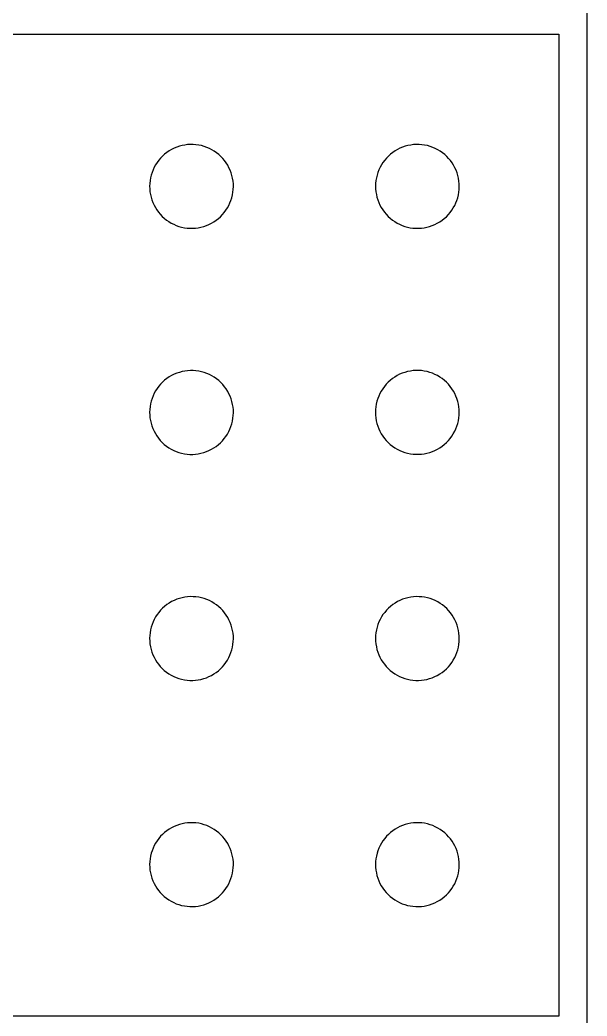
# Model space of a CAD drawing. Extents: x -75 to 75, y -42 to 42.
# Drawn here: x 65.3 to 75.34, y -5.03 to 12.59 of the extents above; entities that cross this region are included whole.
import ezdxf

# ---------------------------------------------------------------- set-up
doc = ezdxf.new("R2010")
doc.units = 0
doc.header["$MEASUREMENT"] = 0
doc.layers.get('0').update_dxf_attribs({"linetype": 'CONTINUOUS'})

msp = doc.modelspace()

# ---------------------------------------------------------------- linework, layer by layer
for p, q in [((75.344, -41.282), (75.344, 30.718)), ((53.844, 12.343), (74.844, 12.343)), ((74.844, 12.343), (74.844, -5.032)), ((67.903, 10.247), (67.864, 10.216)), ((67.944, 10.275), (67.903, 10.247)), ((67.987, 10.3), (67.944, 10.275)), ((68.031, 10.322), (67.987, 10.3)), ((68.077, 10.341), (68.031, 10.322)), ((68.124, 10.357), (68.077, 10.341)), ((68.172, 10.37), (68.124, 10.357)), ((68.22, 10.379), (68.172, 10.37)), ((68.27, 10.386), (68.22, 10.379)), ((68.319, 10.389), (68.27, 10.386)), ((68.369, 10.388), (68.319, 10.389)), ((68.418, 10.385), (68.369, 10.388)), ((68.467, 10.378), (68.418, 10.385)), ((68.516, 10.368), (68.467, 10.378)), ((68.563, 10.354), (68.516, 10.368)), ((68.61, 10.338), (68.563, 10.354)), ((68.656, 10.318), (68.61, 10.338)), ((68.7, 10.295), (68.656, 10.318)), ((68.742, 10.27), (68.7, 10.295)), ((68.783, 10.242), (68.742, 10.27)), ((68.822, 10.211), (68.783, 10.242)), ((71.903, 10.247), (71.864, 10.216)), ((71.944, 10.275), (71.903, 10.247)), ((71.987, 10.3), (71.944, 10.275)), ((72.031, 10.322), (71.987, 10.3)), ((72.077, 10.341), (72.031, 10.322)), ((72.124, 10.357), (72.077, 10.341)), ((72.172, 10.37), (72.124, 10.357)), ((72.22, 10.379), (72.172, 10.37)), ((72.27, 10.386), (72.22, 10.379)), ((72.319, 10.389), (72.27, 10.386)), ((72.369, 10.388), (72.319, 10.389)), ((72.418, 10.385), (72.369, 10.388)), ((72.467, 10.378), (72.418, 10.385)), ((72.516, 10.368), (72.467, 10.378)), ((72.563, 10.354), (72.516, 10.368)), ((72.61, 10.338), (72.563, 10.354)), ((72.656, 10.318), (72.61, 10.338)), ((72.7, 10.295), (72.656, 10.318)), ((72.742, 10.27), (72.7, 10.295)), ((72.783, 10.242), (72.742, 10.27)), ((72.822, 10.211), (72.783, 10.242)), ((67.73, 10.071), (67.703, 10.029)), ((67.76, 10.11), (67.73, 10.071)), ((67.792, 10.148), (67.76, 10.11)), ((67.827, 10.183), (67.792, 10.148)), ((67.864, 10.216), (67.827, 10.183)), ((68.858, 10.177), (68.822, 10.211)), ((68.892, 10.141), (68.858, 10.177)), ((68.924, 10.103), (68.892, 10.141)), ((68.953, 10.063), (68.924, 10.103)), ((68.98, 10.021), (68.953, 10.063)), ((71.73, 10.071), (71.703, 10.029)), ((71.76, 10.11), (71.73, 10.071)), ((71.792, 10.148), (71.76, 10.11)), ((71.827, 10.183), (71.792, 10.148)), ((71.864, 10.216), (71.827, 10.183)), ((72.858, 10.177), (72.822, 10.211)), ((72.892, 10.141), (72.858, 10.177)), ((72.924, 10.103), (72.892, 10.141)), ((72.953, 10.063), (72.924, 10.103)), ((72.98, 10.021), (72.953, 10.063)), ((67.64, 9.894), (67.625, 9.847)), ((67.658, 9.941), (67.64, 9.894)), ((67.679, 9.986), (67.658, 9.941)), ((67.703, 10.029), (67.679, 9.986)), ((69.003, 9.978), (68.98, 10.021)), ((69.024, 9.933), (69.003, 9.978)), ((69.041, 9.886), (69.024, 9.933)), ((69.056, 9.839), (69.041, 9.886)), ((71.64, 9.894), (71.625, 9.847)), ((71.658, 9.941), (71.64, 9.894)), ((71.679, 9.986), (71.658, 9.941)), ((71.703, 10.029), (71.679, 9.986)), ((73.003, 9.978), (72.98, 10.021)), ((73.024, 9.933), (73.003, 9.978)), ((73.041, 9.886), (73.024, 9.933)), ((73.056, 9.839), (73.041, 9.886)), ((67.6, 9.701), (67.598, 9.651)), ((67.605, 9.75), (67.6, 9.701)), ((67.613, 9.799), (67.605, 9.75)), ((67.625, 9.847), (67.613, 9.799)), ((69.067, 9.791), (69.056, 9.839)), ((69.075, 9.742), (69.067, 9.791)), ((69.08, 9.692), (69.075, 9.742)), ((71.6, 9.701), (71.598, 9.651)), ((71.605, 9.75), (71.6, 9.701)), ((71.613, 9.799), (71.605, 9.75)), ((71.625, 9.847), (71.613, 9.799)), ((73.067, 9.791), (73.056, 9.839)), ((73.075, 9.742), (73.067, 9.791)), ((73.08, 9.692), (73.075, 9.742)), ((67.598, 9.651), (67.599, 9.602)), ((67.599, 9.602), (67.604, 9.552)), ((67.604, 9.552), (67.612, 9.503)), ((69.065, 9.495), (69.074, 9.544)), ((69.074, 9.544), (69.079, 9.593)), ((69.079, 9.593), (69.081, 9.643)), ((69.081, 9.643), (69.08, 9.692)), ((71.598, 9.651), (71.599, 9.602)), ((71.599, 9.602), (71.604, 9.552)), ((71.604, 9.552), (71.612, 9.503)), ((73.065, 9.495), (73.074, 9.544)), ((73.074, 9.544), (73.079, 9.593)), ((73.079, 9.593), (73.081, 9.643)), ((73.081, 9.643), (73.08, 9.692)), ((67.612, 9.503), (67.623, 9.455)), ((67.623, 9.455), (67.637, 9.408)), ((67.637, 9.408), (67.655, 9.361)), ((67.655, 9.361), (67.676, 9.316)), ((68.999, 9.309), (69.02, 9.354)), ((69.02, 9.354), (69.038, 9.4)), ((69.038, 9.4), (69.053, 9.447)), ((69.053, 9.447), (69.065, 9.495)), ((71.612, 9.503), (71.623, 9.455)), ((71.623, 9.455), (71.637, 9.408)), ((71.637, 9.408), (71.655, 9.361)), ((71.655, 9.361), (71.676, 9.316)), ((72.999, 9.309), (73.02, 9.354)), ((73.02, 9.354), (73.038, 9.4)), ((73.038, 9.4), (73.053, 9.447)), ((73.053, 9.447), (73.065, 9.495)), ((67.676, 9.316), (67.699, 9.273)), ((67.699, 9.273), (67.726, 9.231)), ((67.726, 9.231), (67.755, 9.191)), ((67.755, 9.191), (67.787, 9.153)), ((68.887, 9.147), (68.919, 9.184)), ((68.919, 9.184), (68.948, 9.224)), ((68.948, 9.224), (68.975, 9.266)), ((68.975, 9.266), (68.999, 9.309)), ((71.676, 9.316), (71.699, 9.273)), ((71.699, 9.273), (71.726, 9.231)), ((71.726, 9.231), (71.755, 9.191)), ((71.755, 9.191), (71.787, 9.153)), ((72.887, 9.147), (72.919, 9.184)), ((72.919, 9.184), (72.948, 9.224)), ((72.948, 9.224), (72.975, 9.266)), ((72.975, 9.266), (72.999, 9.309)), ((67.787, 9.153), (67.821, 9.117)), ((67.821, 9.117), (67.858, 9.083)), ((67.858, 9.083), (67.897, 9.052)), ((67.897, 9.052), (67.937, 9.024)), ((67.937, 9.024), (67.98, 8.999)), ((67.98, 8.999), (68.024, 8.976)), ((68.648, 8.973), (68.692, 8.995)), ((68.692, 8.995), (68.735, 9.02)), ((68.735, 9.02), (68.776, 9.048)), ((68.776, 9.048), (68.815, 9.078)), ((68.815, 9.078), (68.852, 9.111)), ((68.852, 9.111), (68.887, 9.147)), ((71.787, 9.153), (71.821, 9.117)), ((71.821, 9.117), (71.858, 9.083)), ((71.858, 9.083), (71.897, 9.052)), ((71.897, 9.052), (71.937, 9.024)), ((71.937, 9.024), (71.98, 8.999)), ((71.98, 8.999), (72.024, 8.976)), ((72.648, 8.973), (72.692, 8.995)), ((72.692, 8.995), (72.735, 9.02)), ((72.735, 9.02), (72.776, 9.048)), ((72.776, 9.048), (72.815, 9.078)), ((72.815, 9.078), (72.852, 9.111)), ((72.852, 9.111), (72.887, 9.147)), ((68.024, 8.976), (68.07, 8.956)), ((68.07, 8.956), (68.117, 8.94)), ((68.117, 8.94), (68.165, 8.926)), ((68.165, 8.926), (68.213, 8.916)), ((68.213, 8.916), (68.261, 8.91)), ((68.261, 8.91), (68.31, 8.906)), ((68.31, 8.906), (68.36, 8.906)), ((68.36, 8.906), (68.409, 8.909)), ((68.409, 8.909), (68.459, 8.915)), ((68.459, 8.915), (68.507, 8.925)), ((68.507, 8.925), (68.555, 8.938)), ((68.555, 8.938), (68.602, 8.954)), ((68.602, 8.954), (68.648, 8.973)), ((72.024, 8.976), (72.07, 8.956)), ((72.07, 8.956), (72.117, 8.94)), ((72.117, 8.94), (72.165, 8.926)), ((72.165, 8.926), (72.213, 8.916)), ((72.213, 8.916), (72.261, 8.91)), ((72.261, 8.91), (72.31, 8.906)), ((72.31, 8.906), (72.36, 8.906)), ((72.36, 8.906), (72.409, 8.909)), ((72.409, 8.909), (72.459, 8.915)), ((72.459, 8.915), (72.507, 8.925)), ((72.507, 8.925), (72.555, 8.938)), ((72.555, 8.938), (72.602, 8.954)), ((72.602, 8.954), (72.648, 8.973)), ((68.124, 6.357), (68.077, 6.341)), ((68.172, 6.37), (68.124, 6.357)), ((68.22, 6.379), (68.172, 6.37)), ((68.27, 6.386), (68.22, 6.379)), ((68.319, 6.389), (68.27, 6.386)), ((68.369, 6.388), (68.319, 6.389)), ((68.418, 6.385), (68.369, 6.388)), ((68.467, 6.378), (68.418, 6.385)), ((68.516, 6.368), (68.467, 6.378)), ((68.563, 6.354), (68.516, 6.368)), ((68.61, 6.338), (68.563, 6.354)), ((72.118, 6.357), (72.071, 6.341)), ((72.166, 6.37), (72.118, 6.357)), ((72.214, 6.38), (72.166, 6.37)), ((72.263, 6.387), (72.214, 6.38)), ((72.313, 6.39), (72.263, 6.387)), ((72.363, 6.39), (72.313, 6.39)), ((72.412, 6.387), (72.363, 6.39)), ((72.461, 6.38), (72.412, 6.387)), ((72.51, 6.37), (72.461, 6.38)), ((72.558, 6.357), (72.51, 6.37)), ((72.604, 6.341), (72.558, 6.357)), ((67.827, 6.183), (67.792, 6.148)), ((67.864, 6.216), (67.827, 6.183)), ((67.903, 6.247), (67.864, 6.216)), ((67.944, 6.275), (67.903, 6.247)), ((67.987, 6.3), (67.944, 6.275)), ((68.031, 6.322), (67.987, 6.3)), ((68.077, 6.341), (68.031, 6.322)), ((68.656, 6.318), (68.61, 6.338)), ((68.7, 6.295), (68.656, 6.318)), ((68.742, 6.27), (68.7, 6.295)), ((68.783, 6.242), (68.742, 6.27)), ((68.822, 6.211), (68.783, 6.242)), ((68.858, 6.177), (68.822, 6.211)), ((68.892, 6.141), (68.858, 6.177)), ((71.822, 6.182), (71.787, 6.146)), ((71.859, 6.215), (71.822, 6.182)), ((71.898, 6.246), (71.859, 6.215)), ((71.938, 6.274), (71.898, 6.246)), ((71.981, 6.299), (71.938, 6.274)), ((72.025, 6.322), (71.981, 6.299)), ((72.071, 6.341), (72.025, 6.322)), ((72.65, 6.321), (72.604, 6.341)), ((72.694, 6.299), (72.65, 6.321)), ((72.737, 6.274), (72.694, 6.299)), ((72.778, 6.246), (72.737, 6.274)), ((72.817, 6.215), (72.778, 6.246)), ((72.853, 6.182), (72.817, 6.215)), ((72.888, 6.146), (72.853, 6.182)), ((67.703, 6.029), (67.679, 5.986)), ((67.73, 6.071), (67.703, 6.029)), ((67.76, 6.11), (67.73, 6.071)), ((67.792, 6.148), (67.76, 6.11)), ((68.924, 6.103), (68.892, 6.141)), ((68.953, 6.063), (68.924, 6.103)), ((68.98, 6.021), (68.953, 6.063)), ((69.003, 5.978), (68.98, 6.021)), ((71.699, 6.027), (71.675, 5.983)), ((71.726, 6.068), (71.699, 6.027)), ((71.755, 6.108), (71.726, 6.068)), ((71.787, 6.146), (71.755, 6.108)), ((72.92, 6.108), (72.888, 6.146)), ((72.949, 6.068), (72.92, 6.108)), ((72.976, 6.026), (72.949, 6.068)), ((73, 5.983), (72.976, 6.026)), ((67.625, 5.847), (67.613, 5.799)), ((67.64, 5.894), (67.625, 5.847)), ((67.658, 5.941), (67.64, 5.894)), ((67.679, 5.986), (67.658, 5.941)), ((69.024, 5.933), (69.003, 5.978)), ((69.041, 5.886), (69.024, 5.933)), ((69.056, 5.839), (69.041, 5.886)), ((69.067, 5.791), (69.056, 5.839)), ((71.622, 5.845), (71.611, 5.796)), ((71.637, 5.892), (71.622, 5.845)), ((71.655, 5.938), (71.637, 5.892)), ((71.675, 5.983), (71.655, 5.938)), ((73.02, 5.938), (73, 5.983)), ((73.038, 5.892), (73.02, 5.938)), ((73.053, 5.844), (73.038, 5.892)), ((73.064, 5.796), (73.053, 5.844)), ((67.6, 5.701), (67.598, 5.651)), ((67.598, 5.651), (67.599, 5.602)), ((67.605, 5.75), (67.6, 5.701)), ((67.613, 5.799), (67.605, 5.75)), ((69.075, 5.742), (69.067, 5.791)), ((69.08, 5.692), (69.075, 5.742)), ((69.079, 5.593), (69.081, 5.643)), ((69.081, 5.643), (69.08, 5.692)), ((71.597, 5.698), (71.596, 5.648)), ((71.596, 5.648), (71.598, 5.599)), ((71.602, 5.747), (71.597, 5.698)), ((71.611, 5.796), (71.602, 5.747)), ((73.073, 5.747), (73.064, 5.796)), ((73.077, 5.698), (73.073, 5.747)), ((73.079, 5.648), (73.077, 5.698)), ((73.077, 5.599), (73.079, 5.648)), ((67.599, 5.602), (67.604, 5.552)), ((67.604, 5.552), (67.612, 5.503)), ((67.612, 5.503), (67.623, 5.455)), ((69.053, 5.447), (69.065, 5.495)), ((69.065, 5.495), (69.074, 5.544)), ((69.074, 5.544), (69.079, 5.593)), ((71.598, 5.599), (71.603, 5.55)), ((71.603, 5.55), (71.611, 5.501)), ((71.611, 5.501), (71.622, 5.452)), ((73.053, 5.452), (73.064, 5.501)), ((73.064, 5.501), (73.072, 5.55)), ((73.072, 5.55), (73.077, 5.599)), ((67.623, 5.455), (67.637, 5.408)), ((67.637, 5.408), (67.655, 5.361)), ((67.655, 5.361), (67.676, 5.316)), ((67.676, 5.316), (67.699, 5.273)), ((68.975, 5.266), (68.999, 5.309)), ((68.999, 5.309), (69.02, 5.354)), ((69.02, 5.354), (69.038, 5.4)), ((69.038, 5.4), (69.053, 5.447)), ((71.622, 5.452), (71.637, 5.405)), ((71.637, 5.405), (71.655, 5.359)), ((71.655, 5.359), (71.676, 5.314)), ((71.676, 5.314), (71.7, 5.27)), ((72.975, 5.271), (72.999, 5.314)), ((72.999, 5.314), (73.02, 5.359)), ((73.02, 5.359), (73.038, 5.405)), ((73.038, 5.405), (73.053, 5.452)), ((67.699, 5.273), (67.726, 5.231)), ((67.726, 5.231), (67.755, 5.191)), ((67.755, 5.191), (67.787, 5.153)), ((67.787, 5.153), (67.821, 5.117)), ((67.821, 5.117), (67.858, 5.083)), ((68.852, 5.111), (68.887, 5.147)), ((68.887, 5.147), (68.919, 5.184)), ((68.919, 5.184), (68.948, 5.224)), ((68.948, 5.224), (68.975, 5.266)), ((71.7, 5.27), (71.726, 5.229)), ((71.726, 5.229), (71.756, 5.189)), ((71.756, 5.189), (71.788, 5.151)), ((71.788, 5.151), (71.822, 5.115)), ((71.822, 5.115), (71.859, 5.082)), ((72.816, 5.082), (72.853, 5.115)), ((72.853, 5.115), (72.887, 5.151)), ((72.887, 5.151), (72.919, 5.189)), ((72.919, 5.189), (72.949, 5.229)), ((72.949, 5.229), (72.975, 5.271)), ((67.858, 5.083), (67.897, 5.052)), ((67.897, 5.052), (67.937, 5.024)), ((67.937, 5.024), (67.98, 4.999)), ((67.98, 4.999), (68.024, 4.976)), ((68.024, 4.976), (68.07, 4.956)), ((68.07, 4.956), (68.117, 4.94)), ((68.117, 4.94), (68.165, 4.926)), ((68.507, 4.925), (68.555, 4.938)), ((68.555, 4.938), (68.602, 4.954)), ((68.602, 4.954), (68.648, 4.973)), ((68.648, 4.973), (68.692, 4.995)), ((68.692, 4.995), (68.735, 5.02)), ((68.735, 5.02), (68.776, 5.048)), ((68.776, 5.048), (68.815, 5.078)), ((68.815, 5.078), (68.852, 5.111)), ((71.859, 5.082), (71.898, 5.051)), ((71.898, 5.051), (71.939, 5.023)), ((71.939, 5.023), (71.982, 4.998)), ((71.982, 4.998), (72.026, 4.975)), ((72.026, 4.975), (72.071, 4.956)), ((72.071, 4.956), (72.118, 4.94)), ((72.118, 4.94), (72.166, 4.927)), ((72.509, 4.927), (72.557, 4.94)), ((72.557, 4.94), (72.604, 4.956)), ((72.604, 4.956), (72.65, 4.976)), ((72.65, 4.976), (72.694, 4.998)), ((72.694, 4.998), (72.736, 5.023)), ((72.736, 5.023), (72.777, 5.051)), ((72.777, 5.051), (72.816, 5.082)), ((68.165, 4.926), (68.213, 4.916)), ((68.213, 4.916), (68.261, 4.91)), ((68.261, 4.91), (68.31, 4.906)), ((68.31, 4.906), (68.36, 4.906)), ((68.36, 4.906), (68.409, 4.909)), ((68.409, 4.909), (68.459, 4.915)), ((68.459, 4.915), (68.507, 4.925)), ((72.166, 4.927), (72.214, 4.917)), ((72.214, 4.917), (72.263, 4.911)), ((72.263, 4.911), (72.313, 4.907)), ((72.313, 4.907), (72.362, 4.907)), ((72.362, 4.907), (72.412, 4.911)), ((72.412, 4.911), (72.461, 4.917)), ((72.461, 4.917), (72.509, 4.927)), ((67.987, 2.3), (67.944, 2.275)), ((68.031, 2.322), (67.987, 2.3)), ((68.077, 2.341), (68.031, 2.322)), ((68.124, 2.357), (68.077, 2.341)), ((68.172, 2.37), (68.124, 2.357)), ((68.22, 2.379), (68.172, 2.37)), ((68.27, 2.386), (68.22, 2.379)), ((68.319, 2.389), (68.27, 2.386)), ((68.369, 2.388), (68.319, 2.389)), ((68.418, 2.385), (68.369, 2.388)), ((68.467, 2.378), (68.418, 2.385)), ((68.516, 2.368), (68.467, 2.378)), ((68.563, 2.354), (68.516, 2.368)), ((68.61, 2.338), (68.563, 2.354)), ((68.656, 2.318), (68.61, 2.338)), ((68.7, 2.295), (68.656, 2.318)), ((68.742, 2.27), (68.7, 2.295)), ((71.987, 2.3), (71.944, 2.275)), ((72.031, 2.322), (71.987, 2.3)), ((72.077, 2.341), (72.031, 2.322)), ((72.124, 2.357), (72.077, 2.341)), ((72.172, 2.37), (72.124, 2.357)), ((72.22, 2.379), (72.172, 2.37)), ((72.27, 2.386), (72.22, 2.379)), ((72.319, 2.389), (72.27, 2.386)), ((72.369, 2.388), (72.319, 2.389)), ((72.418, 2.385), (72.369, 2.388)), ((72.467, 2.378), (72.418, 2.385)), ((72.516, 2.368), (72.467, 2.378)), ((72.563, 2.354), (72.516, 2.368)), ((72.61, 2.338), (72.563, 2.354)), ((72.656, 2.318), (72.61, 2.338)), ((72.7, 2.295), (72.656, 2.318)), ((72.742, 2.27), (72.7, 2.295)), ((67.792, 2.148), (67.76, 2.11)), ((67.827, 2.183), (67.792, 2.148)), ((67.864, 2.216), (67.827, 2.183)), ((67.903, 2.247), (67.864, 2.216)), ((67.944, 2.275), (67.903, 2.247)), ((68.783, 2.242), (68.742, 2.27)), ((68.822, 2.211), (68.783, 2.242)), ((68.858, 2.177), (68.822, 2.211)), ((68.892, 2.141), (68.858, 2.177)), ((68.924, 2.103), (68.892, 2.141)), ((71.792, 2.148), (71.76, 2.11)), ((71.827, 2.183), (71.792, 2.148)), ((71.864, 2.216), (71.827, 2.183)), ((71.903, 2.247), (71.864, 2.216)), ((71.944, 2.275), (71.903, 2.247)), ((72.783, 2.242), (72.742, 2.27)), ((72.822, 2.211), (72.783, 2.242)), ((72.858, 2.177), (72.822, 2.211)), ((72.892, 2.141), (72.858, 2.177)), ((72.924, 2.103), (72.892, 2.141)), ((67.658, 1.941), (67.64, 1.894)), ((67.679, 1.986), (67.658, 1.941)), ((67.703, 2.029), (67.679, 1.986)), ((67.73, 2.071), (67.703, 2.029)), ((67.76, 2.11), (67.73, 2.071)), ((68.953, 2.063), (68.924, 2.103)), ((68.98, 2.021), (68.953, 2.063)), ((69.003, 1.978), (68.98, 2.021)), ((69.024, 1.933), (69.003, 1.978)), ((71.658, 1.941), (71.64, 1.894)), ((71.679, 1.986), (71.658, 1.941)), ((71.703, 2.029), (71.679, 1.986)), ((71.73, 2.071), (71.703, 2.029)), ((71.76, 2.11), (71.73, 2.071)), ((72.953, 2.063), (72.924, 2.103)), ((72.98, 2.021), (72.953, 2.063)), ((73.003, 1.978), (72.98, 2.021)), ((73.024, 1.933), (73.003, 1.978)), ((67.613, 1.799), (67.605, 1.75)), ((67.625, 1.847), (67.613, 1.799)), ((67.64, 1.894), (67.625, 1.847)), ((69.041, 1.886), (69.024, 1.933)), ((69.056, 1.839), (69.041, 1.886)), ((69.067, 1.791), (69.056, 1.839)), ((69.075, 1.742), (69.067, 1.791)), ((71.613, 1.799), (71.605, 1.75)), ((71.625, 1.847), (71.613, 1.799)), ((71.64, 1.894), (71.625, 1.847)), ((73.041, 1.886), (73.024, 1.933)), ((73.056, 1.839), (73.041, 1.886)), ((73.067, 1.791), (73.056, 1.839)), ((73.075, 1.742), (73.067, 1.791)), ((67.6, 1.701), (67.598, 1.651)), ((67.598, 1.651), (67.599, 1.602)), ((67.599, 1.602), (67.604, 1.552)), ((67.605, 1.75), (67.6, 1.701)), ((69.074, 1.544), (69.079, 1.593)), ((69.08, 1.692), (69.075, 1.742)), ((69.079, 1.593), (69.081, 1.643)), ((69.081, 1.643), (69.08, 1.692)), ((71.6, 1.701), (71.598, 1.651)), ((71.598, 1.651), (71.599, 1.602)), ((71.599, 1.602), (71.604, 1.552)), ((71.605, 1.75), (71.6, 1.701)), ((73.074, 1.544), (73.079, 1.593)), ((73.08, 1.692), (73.075, 1.742)), ((73.079, 1.593), (73.081, 1.643)), ((73.081, 1.643), (73.08, 1.692)), ((67.604, 1.552), (67.612, 1.503)), ((67.612, 1.503), (67.623, 1.455)), ((67.623, 1.455), (67.637, 1.408)), ((69.038, 1.4), (69.053, 1.447)), ((69.053, 1.447), (69.065, 1.495)), ((69.065, 1.495), (69.074, 1.544)), ((71.604, 1.552), (71.612, 1.503)), ((71.612, 1.503), (71.623, 1.455)), ((71.623, 1.455), (71.637, 1.408)), ((73.038, 1.4), (73.053, 1.447)), ((73.053, 1.447), (73.065, 1.495)), ((73.065, 1.495), (73.074, 1.544)), ((67.637, 1.408), (67.655, 1.361)), ((67.655, 1.361), (67.676, 1.316)), ((67.676, 1.316), (67.699, 1.273)), ((67.699, 1.273), (67.726, 1.231)), ((68.948, 1.224), (68.975, 1.266)), ((68.975, 1.266), (68.999, 1.309)), ((68.999, 1.309), (69.02, 1.354)), ((69.02, 1.354), (69.038, 1.4)), ((71.637, 1.408), (71.655, 1.361)), ((71.655, 1.361), (71.676, 1.316)), ((71.676, 1.316), (71.699, 1.273)), ((71.699, 1.273), (71.726, 1.231)), ((72.948, 1.224), (72.975, 1.266)), ((72.975, 1.266), (72.999, 1.309)), ((72.999, 1.309), (73.02, 1.354)), ((73.02, 1.354), (73.038, 1.4)), ((67.726, 1.231), (67.755, 1.191)), ((67.755, 1.191), (67.787, 1.153)), ((67.787, 1.153), (67.821, 1.117)), ((67.821, 1.117), (67.858, 1.083)), ((67.858, 1.083), (67.897, 1.052)), ((68.776, 1.048), (68.815, 1.078)), ((68.815, 1.078), (68.852, 1.111)), ((68.852, 1.111), (68.887, 1.147)), ((68.887, 1.147), (68.919, 1.184)), ((68.919, 1.184), (68.948, 1.224)), ((71.726, 1.231), (71.755, 1.191)), ((71.755, 1.191), (71.787, 1.153)), ((71.787, 1.153), (71.821, 1.117)), ((71.821, 1.117), (71.858, 1.083)), ((71.858, 1.083), (71.897, 1.052)), ((72.776, 1.048), (72.815, 1.078)), ((72.815, 1.078), (72.852, 1.111)), ((72.852, 1.111), (72.887, 1.147)), ((72.887, 1.147), (72.919, 1.184)), ((72.919, 1.184), (72.948, 1.224)), ((67.897, 1.052), (67.937, 1.024)), ((67.937, 1.024), (67.98, 0.999)), ((67.98, 0.999), (68.024, 0.976)), ((68.024, 0.976), (68.07, 0.956)), ((68.07, 0.956), (68.117, 0.94)), ((68.117, 0.94), (68.165, 0.926)), ((68.165, 0.926), (68.213, 0.916)), ((68.213, 0.916), (68.261, 0.91)), ((68.261, 0.91), (68.31, 0.906)), ((68.31, 0.906), (68.36, 0.906)), ((68.36, 0.906), (68.409, 0.909)), ((68.409, 0.909), (68.459, 0.915)), ((68.459, 0.915), (68.507, 0.925)), ((68.507, 0.925), (68.555, 0.938)), ((68.555, 0.938), (68.602, 0.954)), ((68.602, 0.954), (68.648, 0.973)), ((68.648, 0.973), (68.692, 0.995)), ((68.692, 0.995), (68.735, 1.02)), ((68.735, 1.02), (68.776, 1.048)), ((71.897, 1.052), (71.937, 1.024)), ((71.937, 1.024), (71.98, 0.999)), ((71.98, 0.999), (72.024, 0.976)), ((72.024, 0.976), (72.07, 0.956)), ((72.07, 0.956), (72.117, 0.94)), ((72.117, 0.94), (72.165, 0.926)), ((72.165, 0.926), (72.213, 0.916)), ((72.213, 0.916), (72.261, 0.91)), ((72.261, 0.91), (72.31, 0.906)), ((72.31, 0.906), (72.36, 0.906)), ((72.36, 0.906), (72.409, 0.909)), ((72.409, 0.909), (72.459, 0.915)), ((72.459, 0.915), (72.507, 0.925)), ((72.507, 0.925), (72.555, 0.938)), ((72.555, 0.938), (72.602, 0.954)), ((72.602, 0.954), (72.648, 0.973)), ((72.648, 0.973), (72.692, 0.995)), ((72.692, 0.995), (72.735, 1.02)), ((72.735, 1.02), (72.776, 1.048)), ((67.903, -1.753), (67.864, -1.784)), ((67.944, -1.725), (67.903, -1.753)), ((67.987, -1.7), (67.944, -1.725)), ((68.031, -1.678), (67.987, -1.7)), ((68.077, -1.659), (68.031, -1.678)), ((68.124, -1.643), (68.077, -1.659)), ((68.172, -1.63), (68.124, -1.643)), ((68.22, -1.621), (68.172, -1.63)), ((68.27, -1.614), (68.22, -1.621)), ((68.319, -1.611), (68.27, -1.614)), ((68.369, -1.612), (68.319, -1.611)), ((68.418, -1.615), (68.369, -1.612)), ((68.467, -1.622), (68.418, -1.615)), ((68.516, -1.632), (68.467, -1.622)), ((68.563, -1.646), (68.516, -1.632)), ((68.61, -1.662), (68.563, -1.646)), ((68.656, -1.682), (68.61, -1.662)), ((68.7, -1.705), (68.656, -1.682)), ((68.742, -1.73), (68.7, -1.705)), ((68.783, -1.758), (68.742, -1.73)), ((68.822, -1.789), (68.783, -1.758)), ((71.903, -1.753), (71.864, -1.784)), ((71.944, -1.725), (71.903, -1.753)), ((71.987, -1.7), (71.944, -1.725)), ((72.031, -1.678), (71.987, -1.7)), ((72.077, -1.659), (72.031, -1.678)), ((72.124, -1.643), (72.077, -1.659)), ((72.172, -1.63), (72.124, -1.643)), ((72.22, -1.621), (72.172, -1.63)), ((72.27, -1.614), (72.22, -1.621)), ((72.319, -1.611), (72.27, -1.614)), ((72.369, -1.612), (72.319, -1.611)), ((72.418, -1.615), (72.369, -1.612)), ((72.467, -1.622), (72.418, -1.615)), ((72.516, -1.632), (72.467, -1.622)), ((72.563, -1.646), (72.516, -1.632)), ((72.61, -1.662), (72.563, -1.646)), ((72.656, -1.682), (72.61, -1.662)), ((72.7, -1.705), (72.656, -1.682)), ((72.742, -1.73), (72.7, -1.705)), ((72.783, -1.758), (72.742, -1.73)), ((72.822, -1.789), (72.783, -1.758)), ((67.73, -1.929), (67.703, -1.971)), ((67.76, -1.89), (67.73, -1.929)), ((67.792, -1.852), (67.76, -1.89)), ((67.827, -1.817), (67.792, -1.852)), ((67.864, -1.784), (67.827, -1.817)), ((68.858, -1.823), (68.822, -1.789)), ((68.892, -1.859), (68.858, -1.823)), ((68.924, -1.897), (68.892, -1.859)), ((68.953, -1.937), (68.924, -1.897)), ((68.98, -1.979), (68.953, -1.937)), ((71.73, -1.929), (71.703, -1.971)), ((71.76, -1.89), (71.73, -1.929)), ((71.792, -1.852), (71.76, -1.89)), ((71.827, -1.817), (71.792, -1.852)), ((71.864, -1.784), (71.827, -1.817)), ((72.858, -1.823), (72.822, -1.789)), ((72.892, -1.859), (72.858, -1.823)), ((72.924, -1.897), (72.892, -1.859)), ((72.953, -1.937), (72.924, -1.897)), ((72.98, -1.979), (72.953, -1.937)), ((67.64, -2.106), (67.625, -2.153)), ((67.658, -2.059), (67.64, -2.106)), ((67.679, -2.014), (67.658, -2.059)), ((67.703, -1.971), (67.679, -2.014)), ((69.003, -2.022), (68.98, -1.979)), ((69.024, -2.067), (69.003, -2.022)), ((69.041, -2.114), (69.024, -2.067)), ((69.056, -2.161), (69.041, -2.114)), ((71.64, -2.106), (71.625, -2.153)), ((71.658, -2.059), (71.64, -2.106)), ((71.679, -2.014), (71.658, -2.059)), ((71.703, -1.971), (71.679, -2.014)), ((73.003, -2.022), (72.98, -1.979)), ((73.024, -2.067), (73.003, -2.022)), ((73.041, -2.114), (73.024, -2.067)), ((73.056, -2.161), (73.041, -2.114)), ((67.605, -2.25), (67.6, -2.299)), ((67.613, -2.201), (67.605, -2.25)), ((67.625, -2.153), (67.613, -2.201)), ((69.067, -2.209), (69.056, -2.161)), ((69.075, -2.258), (69.067, -2.209)), ((69.08, -2.308), (69.075, -2.258)), ((71.605, -2.25), (71.6, -2.299)), ((71.613, -2.201), (71.605, -2.25)), ((71.625, -2.153), (71.613, -2.201)), ((73.067, -2.209), (73.056, -2.161)), ((73.075, -2.258), (73.067, -2.209)), ((73.08, -2.308), (73.075, -2.258)), ((67.6, -2.299), (67.598, -2.349)), ((67.598, -2.349), (67.599, -2.398)), ((67.599, -2.398), (67.604, -2.448)), ((67.604, -2.448), (67.612, -2.497)), ((69.065, -2.505), (69.074, -2.456)), ((69.074, -2.456), (69.079, -2.407)), ((69.079, -2.407), (69.081, -2.357)), ((69.081, -2.357), (69.08, -2.308)), ((71.6, -2.299), (71.598, -2.349)), ((71.598, -2.349), (71.599, -2.398)), ((71.599, -2.398), (71.604, -2.448)), ((71.604, -2.448), (71.612, -2.497)), ((73.065, -2.505), (73.074, -2.456)), ((73.074, -2.456), (73.079, -2.407)), ((73.079, -2.407), (73.081, -2.357)), ((73.081, -2.357), (73.08, -2.308)), ((67.612, -2.497), (67.623, -2.545)), ((67.623, -2.545), (67.637, -2.592)), ((67.637, -2.592), (67.655, -2.639)), ((67.655, -2.639), (67.676, -2.684)), ((69.02, -2.646), (69.038, -2.6)), ((69.038, -2.6), (69.053, -2.553)), ((69.053, -2.553), (69.065, -2.505)), ((71.612, -2.497), (71.623, -2.545)), ((71.623, -2.545), (71.637, -2.592)), ((71.637, -2.592), (71.655, -2.639)), ((71.655, -2.639), (71.676, -2.684)), ((73.02, -2.646), (73.038, -2.6)), ((73.038, -2.6), (73.053, -2.553)), ((73.053, -2.553), (73.065, -2.505)), ((67.676, -2.684), (67.699, -2.727)), ((67.699, -2.727), (67.726, -2.769)), ((67.726, -2.769), (67.755, -2.809)), ((67.755, -2.809), (67.787, -2.847)), ((68.887, -2.853), (68.919, -2.816)), ((68.919, -2.816), (68.948, -2.776)), ((68.948, -2.776), (68.975, -2.734)), ((68.975, -2.734), (68.999, -2.691)), ((68.999, -2.691), (69.02, -2.646)), ((71.676, -2.684), (71.699, -2.727)), ((71.699, -2.727), (71.726, -2.769)), ((71.726, -2.769), (71.755, -2.809)), ((71.755, -2.809), (71.787, -2.847)), ((72.887, -2.853), (72.919, -2.816)), ((72.919, -2.816), (72.948, -2.776)), ((72.948, -2.776), (72.975, -2.734)), ((72.975, -2.734), (72.999, -2.691)), ((72.999, -2.691), (73.02, -2.646)), ((67.787, -2.847), (67.821, -2.883)), ((67.821, -2.883), (67.858, -2.917)), ((67.858, -2.917), (67.897, -2.948)), ((67.897, -2.948), (67.937, -2.976)), ((67.937, -2.976), (67.98, -3.001)), ((68.692, -3.005), (68.735, -2.98)), ((68.735, -2.98), (68.776, -2.952)), ((68.776, -2.952), (68.815, -2.922)), ((68.815, -2.922), (68.852, -2.889)), ((68.852, -2.889), (68.887, -2.853)), ((71.787, -2.847), (71.821, -2.883)), ((71.821, -2.883), (71.858, -2.917)), ((71.858, -2.917), (71.897, -2.948)), ((71.897, -2.948), (71.937, -2.976)), ((71.937, -2.976), (71.98, -3.001)), ((72.692, -3.005), (72.735, -2.98)), ((72.735, -2.98), (72.776, -2.952)), ((72.776, -2.952), (72.815, -2.922)), ((72.815, -2.922), (72.852, -2.889)), ((72.852, -2.889), (72.887, -2.853)), ((67.98, -3.001), (68.024, -3.024)), ((68.024, -3.024), (68.07, -3.044)), ((68.07, -3.044), (68.117, -3.06)), ((68.117, -3.06), (68.165, -3.074)), ((68.165, -3.074), (68.213, -3.084)), ((68.213, -3.084), (68.261, -3.09)), ((68.261, -3.09), (68.31, -3.094)), ((68.31, -3.094), (68.36, -3.094)), ((68.36, -3.094), (68.409, -3.091)), ((68.409, -3.091), (68.459, -3.085)), ((68.459, -3.085), (68.507, -3.075)), ((68.507, -3.075), (68.555, -3.062)), ((68.555, -3.062), (68.602, -3.046)), ((68.602, -3.046), (68.648, -3.027)), ((68.648, -3.027), (68.692, -3.005)), ((71.98, -3.001), (72.024, -3.024)), ((72.024, -3.024), (72.07, -3.044)), ((72.07, -3.044), (72.117, -3.06)), ((72.117, -3.06), (72.165, -3.074)), ((72.165, -3.074), (72.213, -3.084)), ((72.213, -3.084), (72.261, -3.09)), ((72.261, -3.09), (72.31, -3.094)), ((72.31, -3.094), (72.36, -3.094)), ((72.36, -3.094), (72.409, -3.091)), ((72.409, -3.091), (72.459, -3.085)), ((72.459, -3.085), (72.507, -3.075)), ((72.507, -3.075), (72.555, -3.062)), ((72.555, -3.062), (72.602, -3.046)), ((72.602, -3.046), (72.648, -3.027)), ((72.648, -3.027), (72.692, -3.005)), ((74.844, -5.032), (53.844, -5.032))]:
    msp.add_line(p, q)

doc.saveas('drawing.dxf')
